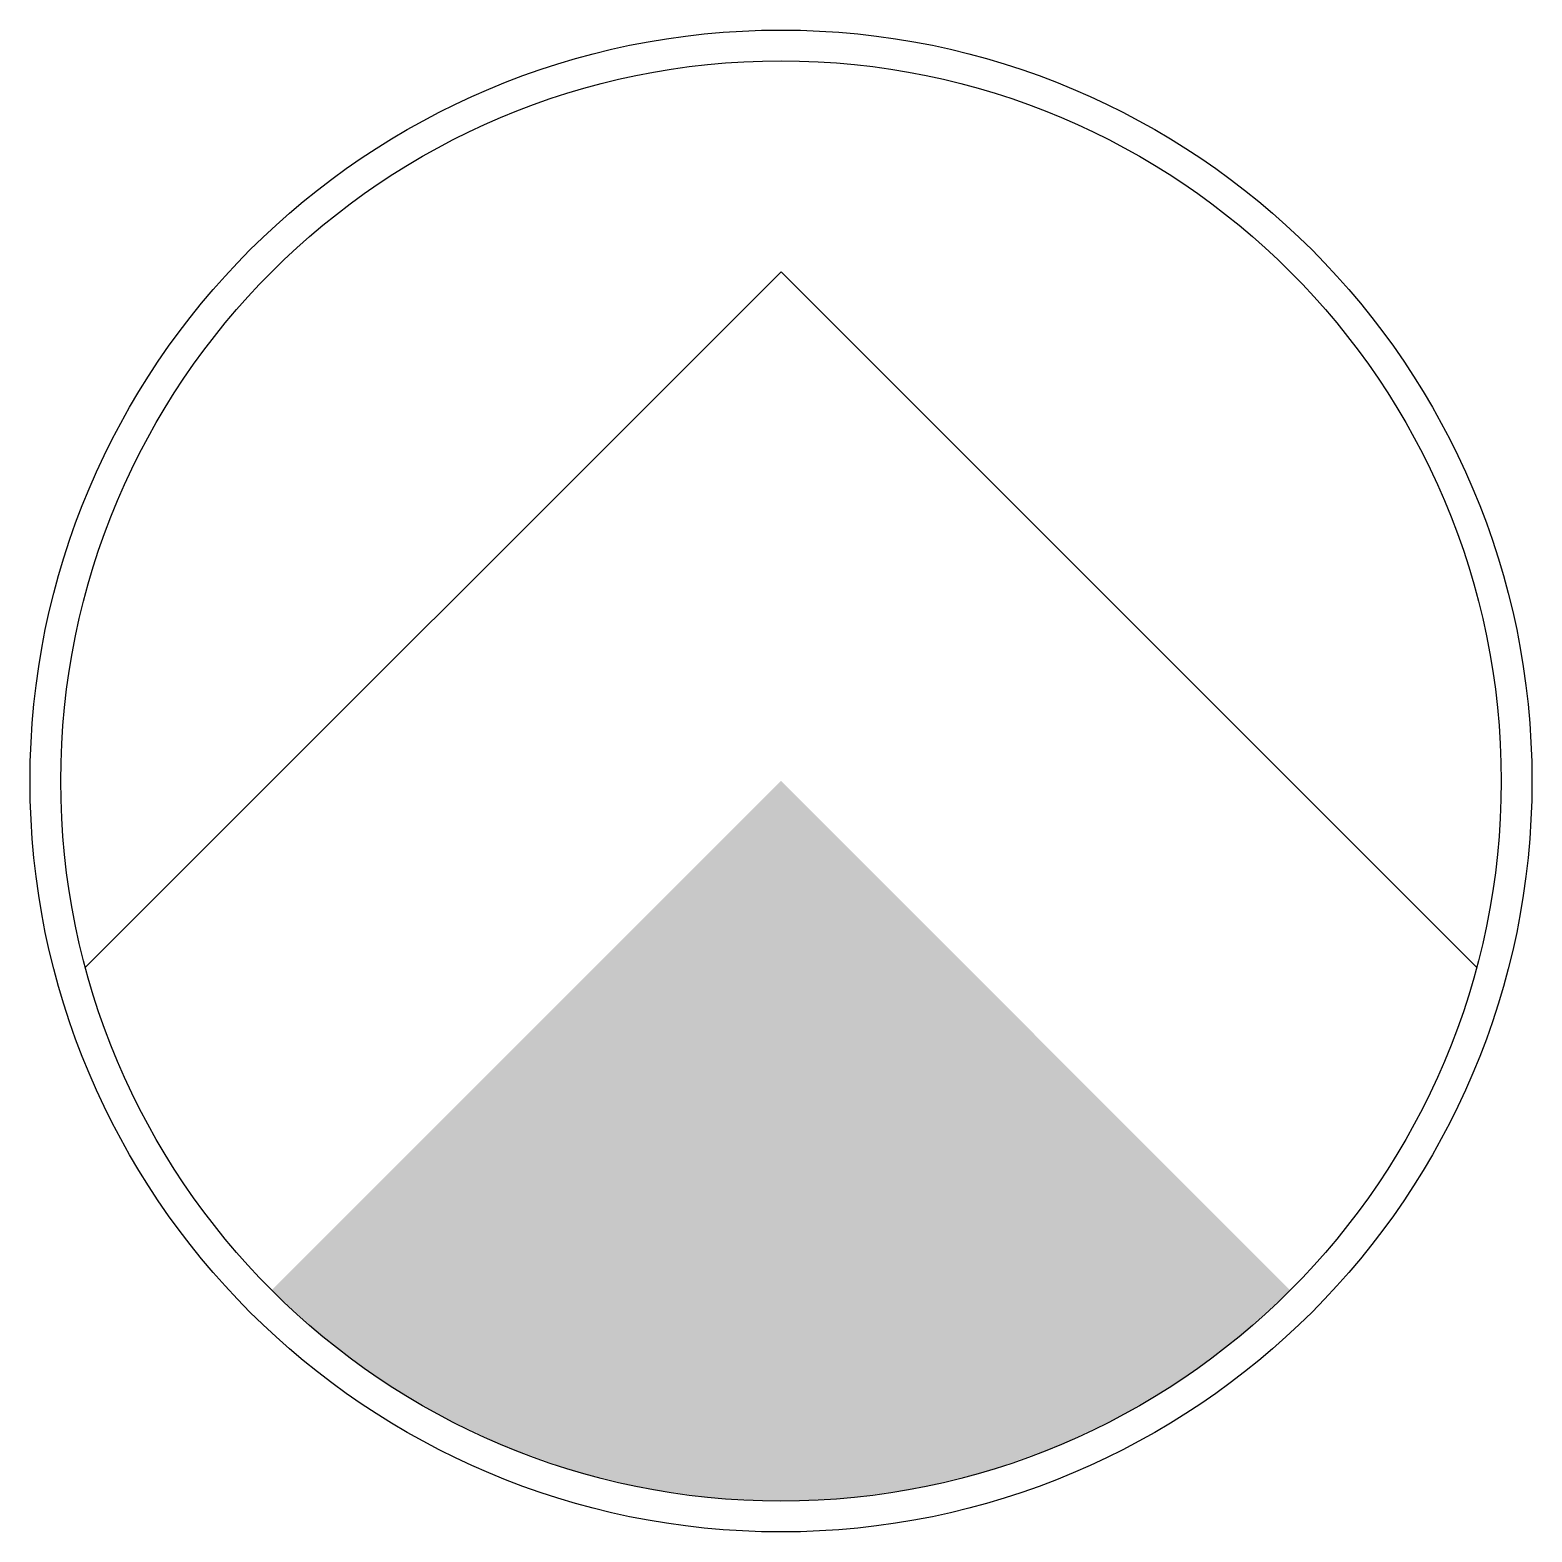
# Model space of a CAD drawing. Header units: feet. Extents: x -0.52 to 0.52, y -0.52 to 0.52.
import ezdxf

# ---------------------------------------------------------------- set-up
doc = ezdxf.new("R2010")
doc.units = ezdxf.units.FT
doc.header["$MEASUREMENT"] = 0
doc.layers.add('3DFACE', color=7, linetype='Continuous')

msp = doc.modelspace()

# ---------------------------------------------------------------- linework, layer by layer
at = {"elevation": 1.0001}
msp.add_lwpolyline([(0.4829629131445341, -0.1294095225512603), (-4.227076814778123e-17, 0.3535533905932738), (-0.4829629131445342, -0.1294095225512603)], dxfattribs=at)
at = {"const_width": 0.5, "elevation": 1.0001}
msp.add_lwpolyline([(-0.1767766952966369, -0.1767766952966369, 0.4142135623730951), (0.1767766952966369, -0.1767766952966369, 0.4142135623730951)], format="xyb", dxfattribs=at)
msp.add_circle((0, 0, 1.0001), 0.5)
at = {"layer": '3DFACE'}
msp.add_circle((0, 0, 1), 0.5213333333333333, dxfattribs=at)
at = {"layer": 'Defpoints'}
msp.add_point((0, 0), dxfattribs=at)

doc.saveas('drawing.dxf')
